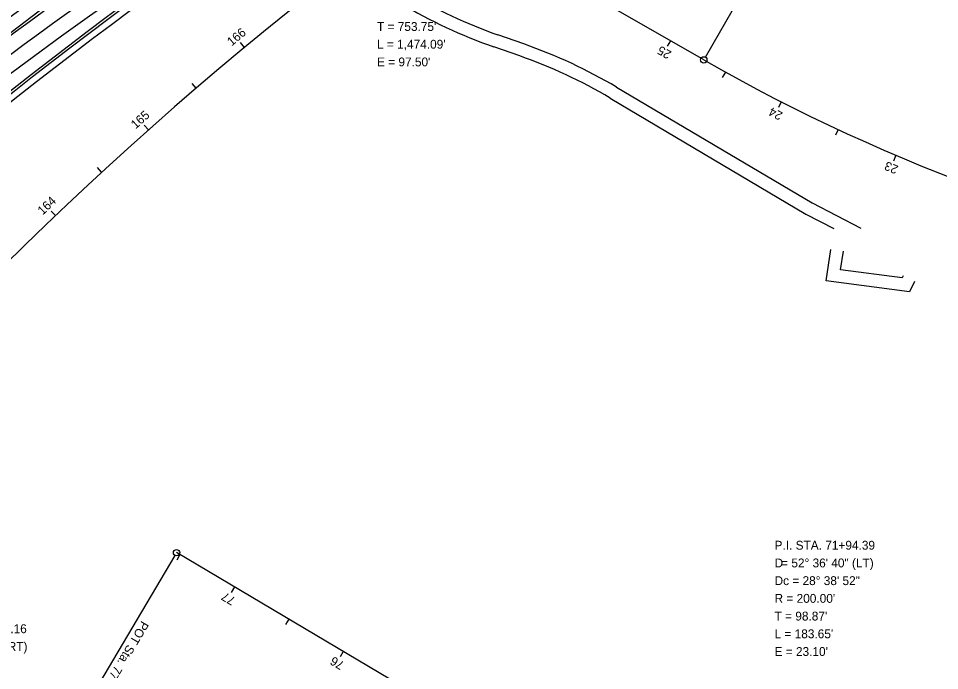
# Model space of a CAD drawing. Extents: x 2189265 to 2197064, y 659983 to 677528.
# Drawn here: x 2191853 to 2192580, y 666143 to 666659 of the extents above; entities that cross this region are included whole.
import ezdxf

# ---------------------------------------------------------------- set-up
doc = ezdxf.new("R2010")
doc.units = 0
for name, color, linetype in [('BR_P_Slab_Object', 7, 'Continuous'), ('GE_P_CL_50', 7, 'Continuous'), ('PM_P_Lane_Line', 7, 'Continuous'), ('PV_P_EOP', 7, 'Continuous'), ('PV_P_Shoulder', 7, 'Continuous'), ('PV_P_Walk', 7, 'Continuous'), ('RW_P_Const_Limits', 7, 'Continuous')]:
    doc.layers.add(name, color=color, linetype=linetype)

msp = doc.modelspace()

# ---------------------------------------------------------------- linework, layer by layer
at = {"layer": 'BR_P_Slab_Object'}
msp.add_arc((2194186.09, 663627.91), 3781.72, 125.05489, 161.02004, dxfattribs=at)
at = {"layer": 'GE_P_CL_50'}
for p, q in [((2192394.11, 666626.14), (2191793.15, 666970.73)), ((2192395.35, 666628.31), (2192471.83, 666761.69)), ((2192367.71, 666641.28), (2192365.22, 666636.94)), ((2192031.35, 666636.03), (2192028.16, 666639.88)), ((2192411.15, 666616.52), (2192408.72, 666612.15)), ((2191993.15, 666603.77), (2191989.89, 666607.56)), ((2192455.27, 666593.02), (2192453, 666588.56)), ((2191955.52, 666570.84), (2191952.2, 666574.58)), ((2192500.19, 666571.06), (2192498.08, 666566.53)), ((2192545.85, 666550.69), (2192543.89, 666546.09)), ((2191918.48, 666537.27), (2191915.09, 666540.94)), ((2191882.02, 666503.05), (2191878.57, 666506.66)), ((2191976.38, 666234.5), (2191897.01, 666100.65)), ((2192385.32, 665994.91), (2191977.66, 666236.65)), ((2191980.33, 666235.06), (2191977.78, 666230.76)), ((2192023.34, 666209.56), (2192020.79, 666205.26)), ((2192066.35, 666184.06), (2192063.8, 666179.76)), ((2192109.36, 666158.55), (2192106.81, 666154.25))]:
    msp.add_line(p, q, dxfattribs=at)
for centre in [(2192394.11, 666626.14), (2191977.66, 666236.65)]:
    msp.add_circle(centre, 2.5, dxfattribs=at)
for centre, radius, start, end in [((2194186.09, 663627.91), 3819.72, 111.97539, 161.02004), ((2193860.8, 664431.46), 2864.79, 112.26234, 141.7441), ((2193877.53, 664156.73), 3274.04, 120.03343, 132.38676), ((2193364.03, 664600.21), 2546.48, 110.2889, 130.21394), ((2193106.62, 667868.75), 1432.39, 240.17011, 260.52212), ((2192430.73, 666280.76), 532.98, 276.72214, 350.52212)]:
    msp.add_arc(centre, radius, start, end, dxfattribs=at)
at = {"layer": 'PM_P_Lane_Line'}
for radius, start in [(2546.48, 110.2889), (2534.48, 110.2889), (2558.48, 123.40635)]:
    msp.add_arc((2193364.03, 664600.21), radius, start, 130.21394, dxfattribs=at)
at = {"layer": 'PV_P_EOP'}
for centre, radius, start, end in [((2193877.53, 664156.73), 3258.04, 118.43779, 132.38676), ((2193364.03, 664600.21), 2522.48, 110.2889, 130.21394), ((2194186.09, 663627.91), 3843.72, 122.35798, 133.43603)]:
    msp.add_arc(centre, radius, start, end, dxfattribs=at)
at = {"layer": 'PV_P_Shoulder'}
msp.add_arc((2194186.09, 663627.91), 3783.72, 125.05489, 161.02004, dxfattribs=at)
at = {"layer": 'PV_P_Walk'}
for p, q in [((2192252.05, 666638.69), (2192231.46, 666645.92)), ((2192248.73, 666629.26), (2192228.15, 666636.49)), ((2192490.81, 666451.58), (2192494.45, 666476.27)), ((2192502.18, 666460.16), (2192504.34, 666474.81)), ((2192550.7, 666453.73), (2192502.18, 666460.16)), ((2192556.48, 666442.88), (2192490.81, 666451.58)), ((2192551.54, 666455.43), (2192550.7, 666453.73)), ((2192560.5, 666450.99), (2192556.48, 666442.88))]:
    msp.add_line(p, q, dxfattribs=at)
for points in [[(2192325.26, 666604.55), (2192479.62, 666513.06), (2192518.27, 666493.01)], [(2192320.16, 666595.95), (2192474.77, 666504.31), (2192496.89, 666492.83)]]:
    msp.add_lwpolyline(points, dxfattribs=at)
for centre, radius, start, end in [((2192363.99, 667023.33), 400, 239.34399, 250.65113), ((2192363.99, 667023.33), 410, 239.34399, 250.65113), ((2192116.21, 666251.85), 410, 59.34399, 70.65113), ((2192116.21, 666251.85), 400, 59.34399, 70.65113)]:
    msp.add_arc(centre, radius, start, end, dxfattribs=at)
at = {"layer": 'RW_P_Const_Limits'}
msp.add_arc((2194186.09, 663627.91), 3776.72, 125.05489, 161.02004, dxfattribs=at)

# ---------------------------------------------------------------- texts
at = {"layer": 'GE_P_CL_50'}
for s, p in [("T = 753.75'", (2192136, 666649)), ("L = 1,474.09'", (2192136, 666635)), ("E = 97.50'", (2192136, 666621)), ('P.I. STA. 71+94.39', (2192450, 666239)), ('D', (2192450, 666225)), ('  = 52%%d 36\' 40" (LT)', (2192450, 666225)), ('Dc = 28%%d 38\' 52"', (2192450, 666211)), ("R = 200.00'", (2192450, 666197)), ("T = 98.87'", (2192450, 666183)), ('P.I. STA. 60+45.16', (2191780, 666173)), ("L = 183.65'", (2192450, 666169)), ('  = 46%%d 35\' 00" (RT)', (2191780, 666159)), ("E = 23.10'", (2192450, 666155))]:
    msp.add_text(s, height=7, dxfattribs=at).set_placement(p)
for s, rotation, p in [('166', 39.68733, (2192021.15, 666636.67)), ('25', 150.17011, (2192369.13, 666632.4)), ('165', 41.68733, (2191945.33, 666571.14)), ('24', 152.95277, (2192457.05, 666584.25)), ('23', 156.95277, (2192548.33, 666542.02)), ('164', 43.68733, (2191871.89, 666503.05)), ('77', 149.33331, (2192024.77, 666200.57)), ('POT Sta. 77+53.11', 239.33331, (2191950.07, 666183.25)), ('76', 149.33331, (2192110.67, 666149.64))]:
    msp.add_text(s, height=7, rotation=rotation, dxfattribs=at).set_placement(p)

doc.saveas('drawing.dxf')
